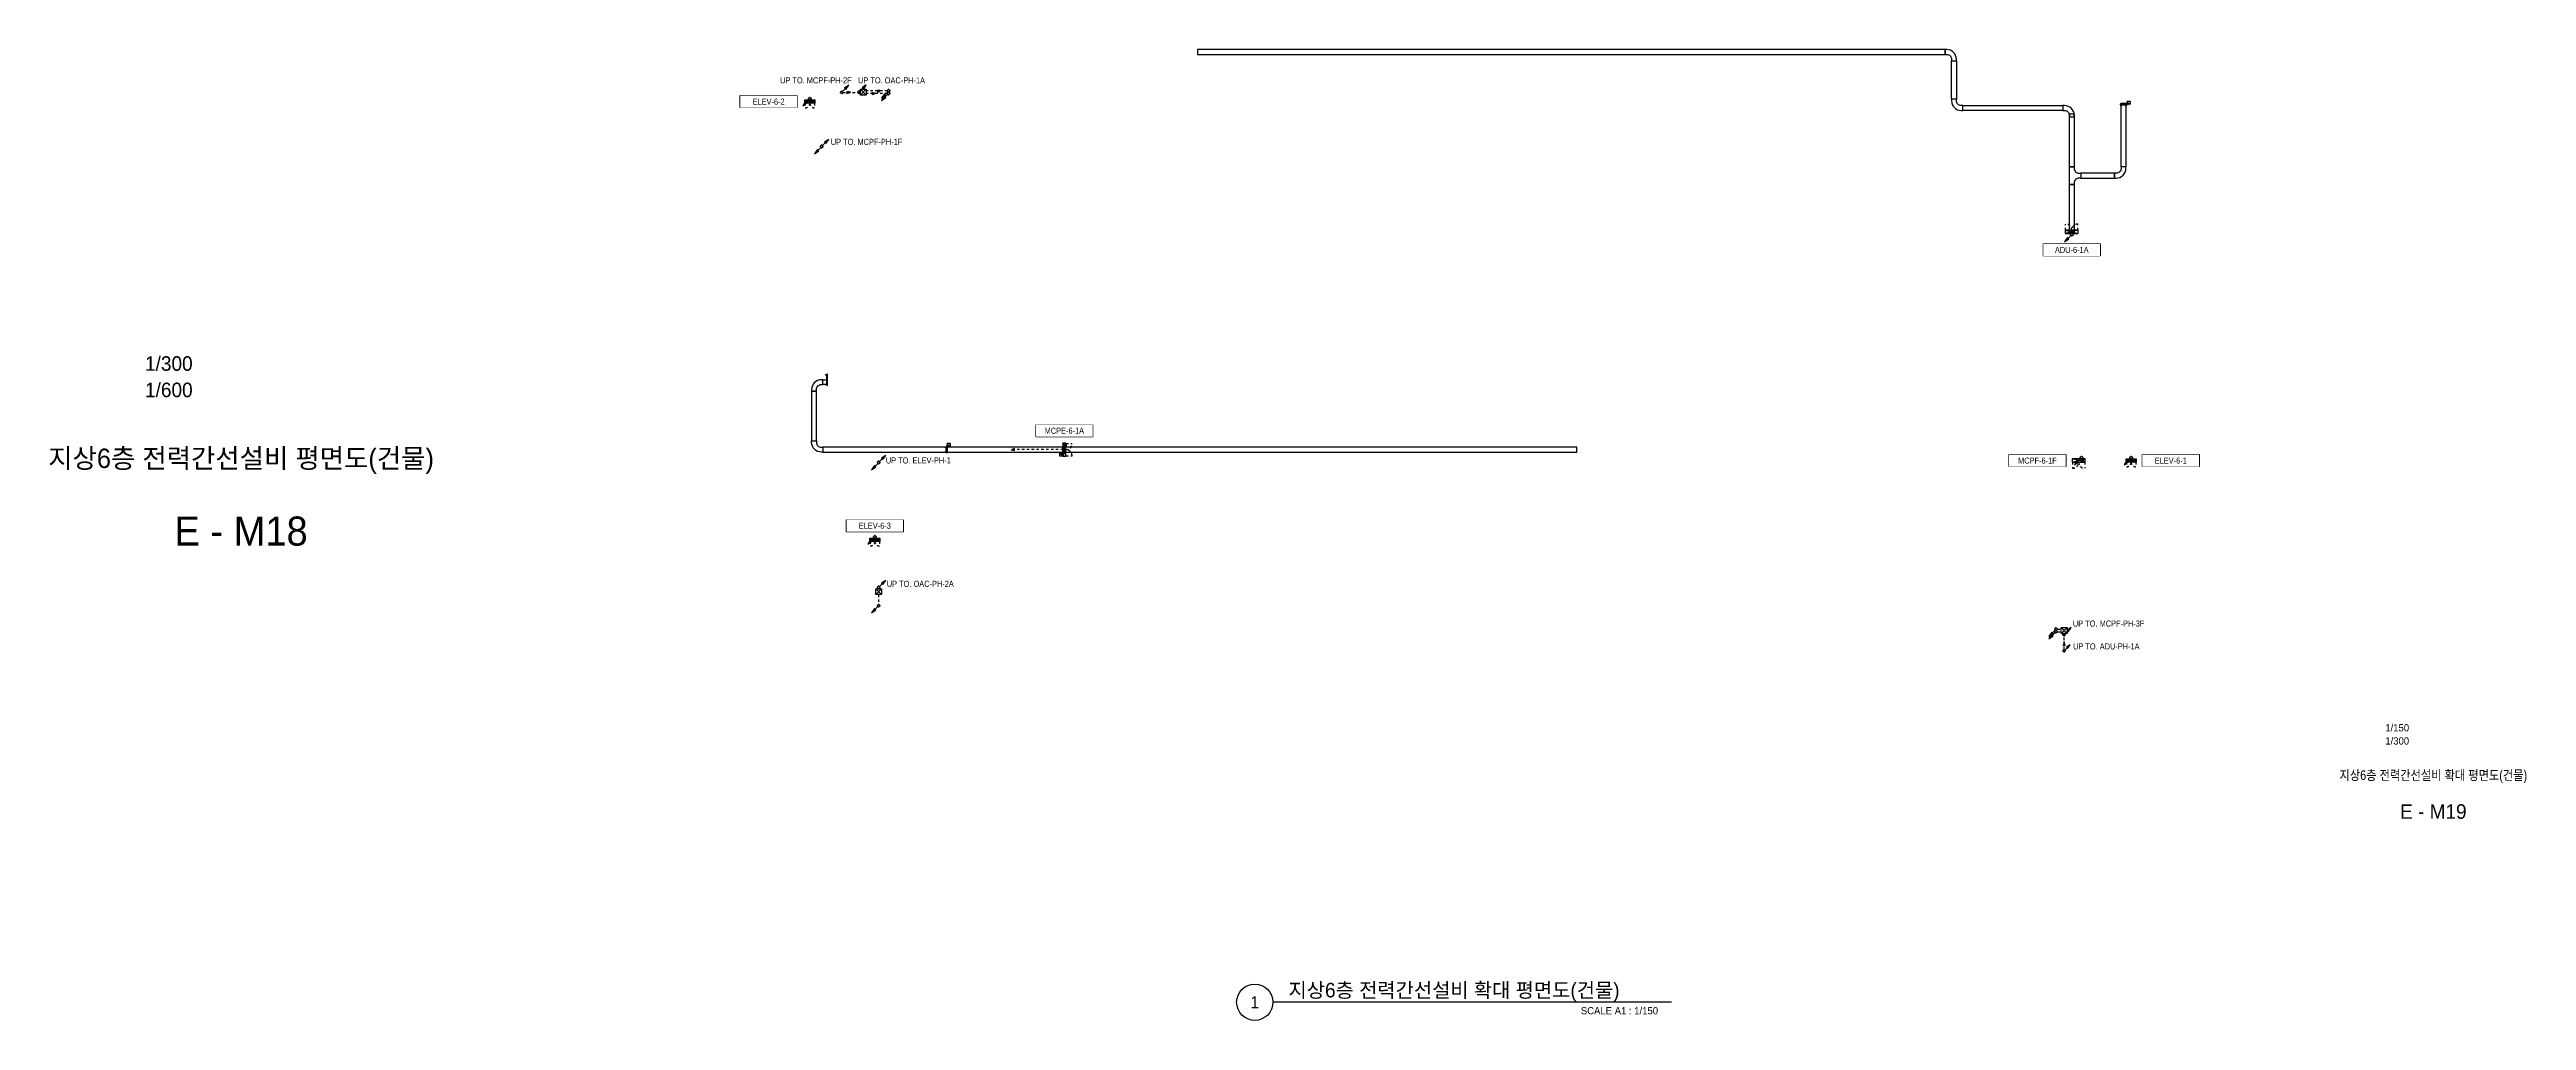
# Model space of a CAD drawing. Header units: millimetres. Extents: x -149088 to 500787, y -530175 to 1035835.
# Drawn here: x 221395 to 374689, y 717225 to 777268 of the extents above; entities that cross this region are included whole.
import ezdxf
from ezdxf.enums import TextEntityAlignment as Align

# ---------------------------------------------------------------- set-up
doc = ezdxf.new("R2010")
doc.units = ezdxf.units.MM
doc.header["$LTSCALE"] = 150
doc.linetypes.add('CONTINOUS', pattern=[0])
doc.linetypes.add('D1', pattern=[3, 1, -1, 1])
for name, color, linetype in [('------01 Distribution Panel', 3, 'Continuous'), ('------01 Motor Control Panel or Center', 4, 'Continuous'), ('------01 Motor Control Panel or Center_Fire', 232, 'Continuous'), ('-----00 LV_CABLE', 2, 'Continuous'), ('-----20 General Symbol', 3, 'Continuous'), ('-----26 Electrical Cable Tray', 200, 'Continuous'), ('-----41 Drawing Title', 2, 'Continuous'), ('-----42 Drawing Number', 2, 'Continuous'), ('-----43 Drawing Scale', 3, 'Continuous')]:
    doc.layers.add(name, color=color, linetype=linetype)
doc.styles.add('ELEC', font='')
doc.styles.get('ELEC').set_extended_font_data('Dotum')

# ---------------------------------------------------------------- blocks, each defined once
blk = doc.blocks.new('*U28')
at = {"linetype": 'Continuous', "ltscale": 0.1}
for p, q in [((-100, 57), (-100, 59)), ((-50, 57), (-50, 59)), ((0, 57), (0, 59)), ((50, 57), (50, 59)), ((100, 57), (100, 59))]:
    blk.add_line(p, q, dxfattribs=at)
blk.add_lwpolyline([(200, 0), (200, 40), (-200, 40), (-200, 0)], close=True, dxfattribs=at)
for points in [[(-150, 40), (-150, 140), (-125, 140), (-125, 137), (-147, 137), (-147, 40)], [(-147, 59), (147, 59)], [(-147, 57), (147, 57)], [(147, 43), (-147, 43)], [(150, 40), (150, 140), (125, 140), (125, 137), (147, 137), (147, 40)]]:
    blk.add_lwpolyline(points, dxfattribs=at)
at = {"linetype": 'Continuous', "ltscale": 0.1, "style": 'ELEC'}
blk.add_text('W300*H100', height=10, dxfattribs=at).set_placement((-190, 10), align=Align.MIDDLE_LEFT)
blk = doc.blocks.new('TRAY (U-D)')
at = {"color": 0}
for points in [[(156, 467), (-28, 651), (651, 651), (651, -28), (467, 156), (438, 127), (127, 438)], [(-28, 283), (-28, 255), (255, -28), (283, -28), (297, -14), (-14, 297)], [(-28, 198), (-28, 141), (141, -28), (198, -28)], [(14, 325), (325, 14), (354, 42), (42, 354)], [(71, 382), (382, 71), (410, 99), (99, 410)]]:
    blk.add_lwpolyline(points, close=True, dxfattribs=at)
blk.add_circle((0, 0), 40, dxfattribs=at)
blk = doc.blocks.new('*U27')
at = {"color": 0}
blk.add_lwpolyline([(0, 0), (-100, 0, -0.4142136), (-400, 300), (-400, 400), (-700, 400), (-700, 300, 0.4142136), (-100, -300), (0, -300)], format="xyb", close=True, dxfattribs=at)
at = {"color": 0, "style": 'ELEC'}
blk.add_text('W:300(ELBOW 90)', height=10, dxfattribs=at).set_placement((-5, -290), align=Align.MIDDLE_RIGHT)
blk = doc.blocks.new('*U26')
at = {"color": 0}
blk.add_lwpolyline([(-1100, 0), (-1000, 0, 0.4142136), (-700, 300), (-700, 400), (-400, 400), (-400, 300, 0.4142136), (-100, 0), (0, 0), (0, -300), (-1100, -300)], format="xyb", close=True, dxfattribs=at)
at = {"color": 0, "style": 'ELEC'}
blk.add_text('W:300(TEE)', height=10, dxfattribs=at).set_placement((-550, -265), align=Align.MIDDLE)
blk = doc.blocks.new('MCP_EQUIPMENT-2')
for p, q in [((200, 400), (0, -400)), ((200, -400), (0, 400))]:
    blk.add_line(p, q)
at = {"color": 1, "linetype": 'D1'}
for p, q in [((200, 380), (580, 380)), ((200, -380), (580, -380))]:
    blk.add_line(p, q, dxfattribs=at)
blk.add_lwpolyline([(200, 400), (0, 400), (0, -400), (200, -400)], close=True)
for centre, start, end in [((200, 380), 270, 0), ((200, -380), 0, 90)]:
    blk.add_arc(centre, 380, start, end, dxfattribs=at)
blk = doc.blocks.new('11')
at = {"linetype": 'D1'}
h = blk.add_hatch(color=256, dxfattribs=at)
edge = h.paths.add_edge_path()
edge.add_arc((0, 0), 75, 0, 360)
blk.add_circle((0, 0), 75, dxfattribs=at)
for p in [(-75, 0), (0, 75), (75, 0), (0, -75)]:
    blk.add_point(p, dxfattribs=at)
blk = doc.blocks.new('22')
at = {"linetype": 'D1'}
h = blk.add_hatch(color=0, dxfattribs=at)
h.dxf.hatch_style = 1
h.paths.add_polyline_path([(0, 0), (-241, 75), (-241, -75)])
at = {"color": 0, "linetype": 'D1'}
blk.add_lwpolyline([(-241, -75), (0, 0), (-241, 75)], close=True, dxfattribs=at)
blk = doc.blocks.new('O01')
blk.add_hatch(color=256).paths.add_polyline_path([(-149, -218), (-218, -149), (-368, -368)])
blk.add_line((-46, -46), (-184, -184))
blk.add_lwpolyline([(-368, -368), (-149, -218), (-218, -149), (-368, -368)])
blk.add_circle((0, 0), 65)
for p in [(-65, 0), (-65, 0), (0, 65), (0, 65), (65, 0), (65, 0), (0, -65), (0, -65)]:
    blk.add_point(p)
blk = doc.blocks.new('PNL3')
at = {"color": 1, "linetype": 'D1'}
for p, q in [((-200, 280), (-480, 280)), ((-200, -280), (-480, -280))]:
    blk.add_line(p, q, dxfattribs=at)
for p, q in [((-200, 276), (0, 76)), ((-200, 205), (0, 5)), ((-200, 135), (0, -65)), ((-200, 64), (0, -136)), ((-153, 300), (0, 147)), ((-83, 300), (0, 217)), ((-200, -7), (0, -207)), ((-200, -78), (0, -278)), ((-200, -148), (-48, -300)), ((-200, -219), (-119, -300))]:
    blk.add_line(p, q)
blk.add_lwpolyline([(0, -300), (-200, -300), (-200, 300), (0, 300)], close=True)
for centre, start, end in [((-200, 280), 180, 270), ((-200, -280), 90, 180)]:
    blk.add_arc(centre, 280, start, end, dxfattribs=at)
blk = doc.blocks.new('O05')
for p, q in [((-150, -150), (-150, 150)), ((-150, 150), (150, 150)), ((150, 150), (-150, -150)), ((-150, 150), (150, -150)), ((150, 150), (150, -150)), ((150, -150), (-150, -150))]:
    blk.add_line(p, q)
blk = doc.blocks.new('*U10')
at = {"linetype": 'Continuous', "ltscale": 0.1}
for p, q in [((-250, 57), (-250, 59)), ((-200, 57), (-200, 59)), ((-150, 57), (-150, 59)), ((-100, 57), (-100, 59)), ((-50, 57), (-50, 59)), ((0, 57), (0, 59)), ((50, 57), (50, 59)), ((100, 57), (100, 59)), ((150, 57), (150, 59)), ((200, 57), (200, 59)), ((250, 57), (250, 59))]:
    blk.add_line(p, q, dxfattribs=at)
blk.add_lwpolyline([(350, 0), (350, 40), (-350, 40), (-350, 0)], close=True, dxfattribs=at)
for points in [[(-300, 40), (-300, 140), (-275, 140), (-275, 137), (-297, 137), (-297, 40)], [(-297, 59), (297, 59)], [(-297, 57), (297, 57)], [(297, 43), (-297, 43)], [(300, 40), (300, 140), (275, 140), (275, 137), (297, 137), (297, 40)]]:
    blk.add_lwpolyline(points, dxfattribs=at)
at = {"linetype": 'Continuous', "ltscale": 0.1, "style": 'ELEC'}
blk.add_text('W600*H100', height=10, dxfattribs=at).set_placement((-340, 10), align=Align.MIDDLE_LEFT)

msp = doc.modelspace()

# ---------------------------------------------------------------- linework, layer by layer
at = {"layer": '------01 Distribution Panel', "linetype": 'CONTINOUS'}
for points in [[(267650, 774420), (267650, 773680), (264147, 773680), (264147, 774420)], [(354428, 752220), (354428, 751480), (350925, 751480), (350925, 752220)]]:
    msp.add_lwpolyline(points, close=True, dxfattribs=at)
at = {"layer": '------01 Distribution Panel', "linetype": 'CONTINOUS', "elevation": 0}
msp.add_lwpolyline([(274224, 748190), (274224, 747450), (270721, 747450), (270721, 748190)], close=True, dxfattribs=at)
at = {"layer": '------01 Motor Control Panel or Center', "linetype": 'CONTINOUS', "elevation": 0}
msp.add_lwpolyline([(348302, 765250), (348302, 764510), (344798, 764510), (344798, 765250)], close=True, dxfattribs=at)
at = {"layer": '------01 Motor Control Panel or Center', "linetype": 'CONTINOUS'}
msp.add_lwpolyline([(285952, 754065), (285952, 753325), (282448, 753325), (282448, 754065)], close=True, dxfattribs=at)
at = {"layer": '------01 Motor Control Panel or Center_Fire', "linetype": 'CONTINOUS'}
msp.add_lwpolyline([(346175, 752220), (346175, 751480), (342672, 751480), (342672, 752220)], close=True, dxfattribs=at)
at = {"layer": '-----00 LV_CABLE', "linetype": 'D1'}
for points in [[(270498, 774622), (271582, 774622)], [(284125, 752525), (281125, 752525)], [(345650, 741421), (345900, 741421)], [(345650, 741265), (345900, 741265)]]:
    msp.add_lwpolyline(points, dxfattribs=at)
at = {"layer": '-----00 LV_CABLE', "linetype": 'D1', "elevation": 0}
for points in [[(273250, 774713), (271942, 774713)], [(273250, 774557), (271942, 774557)], [(272708, 743562), (272708, 742950)], [(346072, 740150), (346072, 741163)]]:
    msp.add_lwpolyline(points, dxfattribs=at)
at = {"layer": '-----00 LV_CABLE', "linetype": 'D1'}
for centre in [(268510, 774139), (347210, 751939)]:
    msp.add_arc(centre, 91.1, 283.39653, 78.53459, dxfattribs=at)
at = {"layer": '-----26 Electrical Cable Tray'}
for points in [[(292451, 776968), (338707, 776968), (338707, 777268), (292451, 777268)], [(339107, 776568), (339407, 776568), (339407, 774200), (339107, 774200)], [(339807, 773800), (346000, 773800), (346000, 773500), (339807, 773500)], [(276950, 752375), (276950, 752675), (269260, 752675), (269260, 752375)], [(284100, 752375), (284100, 752675), (276950, 752675), (276950, 752375)], [(315918, 752375), (315918, 752675), (284157, 752675), (284157, 752375)]]:
    msp.add_lwpolyline(points, close=True, dxfattribs=at)
at = {"layer": '-----26 Electrical Cable Tray', "elevation": 0}
for points in [[(346700, 773303), (346700, 770020), (346400, 770020), (346400, 773303)], [(349900, 773960), (349900, 770020), (349600, 770020), (349600, 773960)], [(347100, 769620), (347100, 769320), (349200, 769320), (349200, 769620)], [(346700, 768920), (346700, 765900), (346400, 765900), (346400, 768920)], [(268860, 756150), (268560, 756150), (268560, 753075), (268860, 753075)], [(269510, 756850), (269510, 756550), (269260, 756550), (269260, 756850)]]:
    msp.add_lwpolyline(points, close=True, dxfattribs=at)
at = {"layer": '-----41 Drawing Title', "color": 7}
msp.add_line((321786, 718350), (297114, 718350), dxfattribs=at)
msp.add_circle((295989, 718350), 1125, dxfattribs=at)

# ---------------------------------------------------------------- block references
at = {"layer": '------01 Distribution Panel', "rotation": 89.99999999999999}
msp.add_blockref('PNL3', (350225, 751950), dxfattribs=at)
at = {"layer": '------01 Motor Control Panel or Center', "rotation": 90}
msp.add_blockref('MCP_EQUIPMENT-2', (346550, 765900), dxfattribs=at)
at = {"layer": '------01 Motor Control Panel or Center'}
msp.add_blockref('MCP_EQUIPMENT-2', (284100, 752525), dxfattribs=at)
at = {"layer": '------01 Motor Control Panel or Center_Fire', "rotation": 270}
msp.add_blockref('MCP_EQUIPMENT-2', (346975, 751950), dxfattribs=at)
at = {"layer": '-----00 LV_CABLE', "linetype": 'D1', "xscale": 1.2, "yscale": 1.2, "zscale": 1.2, "rotation": 180}
for p in [(270420, 774622), (271504, 774636), (271504, 774635), (269180, 771272), (272708, 751728), (272708, 744000), (346072, 741085)]:
    msp.add_blockref('O01', p, dxfattribs=at)
at = {"layer": '-----00 LV_CABLE', "linetype": 'D1'}
for name, p in [('22', (270987, 774622)), ('22', (272543, 774557)), ('22', (272873, 774713)), ('11', (347150, 751850))]:
    msp.add_blockref(name, p, dxfattribs=at)
at = {"layer": '-----00 LV_CABLE', "linetype": 'D1', "xscale": 1.2, "yscale": 1.2, "zscale": 1.2}
for name, p in [('O05', (271762, 774635)), ('O01', (273328, 774713)), ('O01', (273328, 774557)), ('O01', (269180, 771272)), ('O01', (272708, 751728)), ('O01', (347150, 752028)), ('O05', (272708, 743742)), ('O01', (272708, 742872)), ('O01', (345572, 741421)), ('O01', (345572, 741265)), ('O05', (346080, 741343))]:
    msp.add_blockref(name, p, dxfattribs=at)
at = {"layer": '-----00 LV_CABLE', "linetype": 'D1'}
for name, p, rotation in [('22', (280884, 752525), 180), ('22', (346072, 740656), 90), ('O01', (346072, 740085), 180)]:
    msp.add_blockref(name, p, dxfattribs=dict(at, rotation=rotation))
at = {"layer": '-----26 Electrical Cable Tray', "linetype": 'D1'}
for name, p, rotation in [('*U27', (338707, 776968), 180), ('*U27', (346000, 773500), 179.9999999999999), ('*U26', (346700, 768920), 270), ('*U27', (349600, 770020), 89.99999999999997)]:
    msp.add_blockref(name, p, dxfattribs=dict(at, rotation=rotation))
msp.add_blockref('*U27', (339807, 773800), dxfattribs=at)
at = {"layer": '-----26 Electrical Cable Tray', "linetype": 'Continuous', "ltscale": 7.5}
for p, rotation in [((349750, 773900), 180), ((276950, 752525), 89.99999999999999), ((284100, 752525), 270)]:
    msp.add_blockref('*U28', p, dxfattribs=dict(at, rotation=rotation))
at = {"layer": '-----26 Electrical Cable Tray', "linetype": 'Continuous', "xscale": 0.3, "yscale": 0.3, "zscale": 0.3}
for p in [(349962, 773880), (276930, 752737), (284120, 752737)]:
    msp.add_blockref('TRAY (U-D)', p, dxfattribs=at)
at = {"layer": '-----26 Electrical Cable Tray'}
for name, p, rotation in [('*U27', (268860, 756150), 270), ('*U10', (269550, 756850), 89.99999999999999)]:
    msp.add_blockref(name, p, dxfattribs=dict(at, rotation=rotation))
at = {"layer": '-----26 Electrical Cable Tray', "xscale": -1, "rotation": 270}
msp.add_blockref('*U27', (268860, 753075), dxfattribs=at)
at = {"layer": '-----26 Electrical Cable Tray', "linetype": 'Continuous', "xscale": 0.3, "yscale": 0.3, "zscale": 0.3, "rotation": 180}
msp.add_blockref('TRAY (U-D)', (284120, 752313), dxfattribs=at)

# ---------------------------------------------------------------- texts
at = {"layer": '------01 Distribution Panel', "linetype": 'CONTINOUS', "style": 'ELEC', "width": 0.8}
msp.add_text('UP TO. ELEV-PH-1', height=375, dxfattribs=at).set_placement((275162, 751857), align=Align.MIDDLE)
at = {"layer": '------01 Motor Control Panel or Center', "linetype": 'CONTINOUS', "style": 'ELEC', "width": 0.8}
for s, p in [('UP TO. OAC-PH-1A', (273505, 775365)), ('UP TO. OAC-PH-2A', (275285, 744227))]:
    msp.add_text(s, height=375, dxfattribs=at).set_placement(p, align=Align.MIDDLE)
msp.add_text('UP TO. ADU-PH-1A', height=375, dxfattribs=at).set_placement((346625, 740356), align=Align.MIDDLE_LEFT)
at = {"layer": '------01 Motor Control Panel or Center_Fire', "linetype": 'CONTINOUS', "style": 'ELEC', "width": 0.8}
msp.add_text('UP TO. MCPF-PH-1F', height=375, dxfattribs=at).set_placement((271959, 771562), align=Align.MIDDLE)
msp.add_text('UP TO. MCPF-PH-3F', height=375, dxfattribs=at).set_placement((346617, 741771), align=Align.MIDDLE_LEFT)
at = {"layer": '-----41 Drawing Title', "style": 'ELEC'}
msp.add_text('지상6층 전력간선설비 평면도(건물)', height=1200, dxfattribs=at).set_placement((233250, 751990), align=Align.MIDDLE_CENTER)
at = {"layer": '-----41 Drawing Title', "style": 'ELEC', "width": 0.85}
msp.add_text('지상6층 전력간선설비 확대 평면도(건물)', height=600, dxfattribs=at).set_placement((368925, 732395), align=Align.MIDDLE_CENTER)
at = {"layer": '-----41 Drawing Title', "color": 2, "style": 'ELEC'}
msp.add_text('지상6층 전력간선설비 확대 평면도(건물)', height=900, dxfattribs=at).set_placement((298073, 718650))
at = {"layer": '-----41 Drawing Title', "color": 7, "style": 'ELEC'}
msp.add_text('1', height=750, dxfattribs=at).set_placement((295989, 718350), align=Align.MIDDLE)
at = {"layer": '-----41 Drawing Title', "style": 'ELEC'}
msp.add_text('SCALE A1 : 1/150', height=450, dxfattribs=at).set_placement((320944, 717600), align=Align.RIGHT)
at = {"layer": '-----42 Drawing Number', "style": 'ELEC'}
for s, height, p in [('E - M18', 1800, (233250, 747490)), ('E - M19', 900, (368925, 730145))]:
    msp.add_text(s, height=height, dxfattribs=at).set_placement(p, align=Align.MIDDLE_CENTER)
at = {"layer": '-----43 Drawing Scale', "style": 'ELEC'}
for s, height, p in [('1/300', 900, (228779, 757850)), ('1/600', 900, (228779, 756220)), ('1/150', 450, (366690, 735325)), ('1/300', 450, (366690, 734510))]:
    msp.add_text(s, height=height, dxfattribs=at).set_placement(p, align=Align.MIDDLE_CENTER)

# ---------------------------------------------------------------- next in the draw order: wipeouts: each hides what was drawn before it
for points, layer in [([(264147, 774420), (267650, 774420), (267650, 773680), (264147, 773680)], '------01 Distribution Panel'), ([(350925, 752220), (354428, 752220), (354428, 751480), (350925, 751480)], '------01 Distribution Panel'), ([(342672, 752220), (346175, 752220), (346175, 751480), (342672, 751480)], '------01 Motor Control Panel or Center_Fire')]:
    msp.add_wipeout(points).dxf.layer = layer
msp.add_wipeout([(270721, 748190), (274224, 748190), (274224, 747450), (270721, 747450)]).translate(0, 0, 0).dxf.layer = '------01 Distribution Panel'
at = {"color": 1}
for points in [[(344798, 765250), (348302, 765250), (348302, 764510), (344798, 764510)], [(282448, 754065), (285952, 754065), (285952, 753325), (282448, 753325)]]:
    msp.add_wipeout(points, dxfattribs=at).dxf.layer = '------01 Motor Control Panel or Center'

# ---------------------------------------------------------------- next in the draw order: linework, layer by layer
at = {"layer": '-----00 LV_CABLE', "linetype": 'D1'}
for centre, start, end in [((346493, 765911), 101.46541, 256.60347), ((350285, 751939), 283.39653, 78.53459), ((272532, 747039), 283.39653, 78.53459)]:
    msp.add_arc(centre, 91.1, start, end, dxfattribs=at)

# ---------------------------------------------------------------- next in the draw order: block references
at = {"layer": '------01 Distribution Panel'}
for p, rotation in [((268450, 774150), 89.9999999999999), ((272472, 747050), 89.99999999999993), ((272472, 747050), 89.99999999999993)]:
    msp.add_blockref('PNL3', p, dxfattribs=dict(at, rotation=rotation))
at = {"layer": '-----00 LV_CABLE', "linetype": 'D1', "xscale": 1.2, "yscale": 1.2, "zscale": 1.2}
for p in [(268450, 774228), (346550, 765822), (272472, 747128)]:
    msp.add_blockref('O01', p, dxfattribs=at)
at = {"layer": '-----00 LV_CABLE', "linetype": 'D1'}
for p in [(268450, 774050), (346550, 766000), (284200, 752525), (350225, 751850), (272472, 746950)]:
    msp.add_blockref('11', p, dxfattribs=at)
at = {"layer": '-----20 General Symbol', "xscale": 1.2, "yscale": 1.2, "zscale": 1.2}
msp.add_blockref('O01', (350225, 752028), dxfattribs=at)

# ---------------------------------------------------------------- next in the draw order: texts
at = {"layer": '------01 Distribution Panel', "linetype": 'CONTINOUS', "style": 'ELEC', "width": 0.8}
for s, p in [('ELEV-6-2', (265898, 774050)), ('ELEV-6-1', (352677, 751850)), ('ELEV-6-3', (272472, 747820, 0))]:
    msp.add_text(s, height=375, dxfattribs=at).set_placement(p, align=Align.MIDDLE)
at = {"layer": '------01 Motor Control Panel or Center', "linetype": 'CONTINOUS', "style": 'ELEC', "width": 0.8}
for s, p in [('ADU-6-1A', (346550, 764880)), ('MCPE-6-1A', (284200, 753695))]:
    msp.add_text(s, height=375, dxfattribs=at).set_placement(p, align=Align.MIDDLE)
at = {"layer": '------01 Motor Control Panel or Center_Fire', "linetype": 'CONTINOUS', "style": 'ELEC', "width": 0.8}
for s, p in [('UP TO. MCPF-PH-2F', (268821, 775365)), ('MCPF-6-1F', (344423, 751850))]:
    msp.add_text(s, height=375, dxfattribs=at).set_placement(p, align=Align.MIDDLE)

doc.saveas('drawing.dxf')
